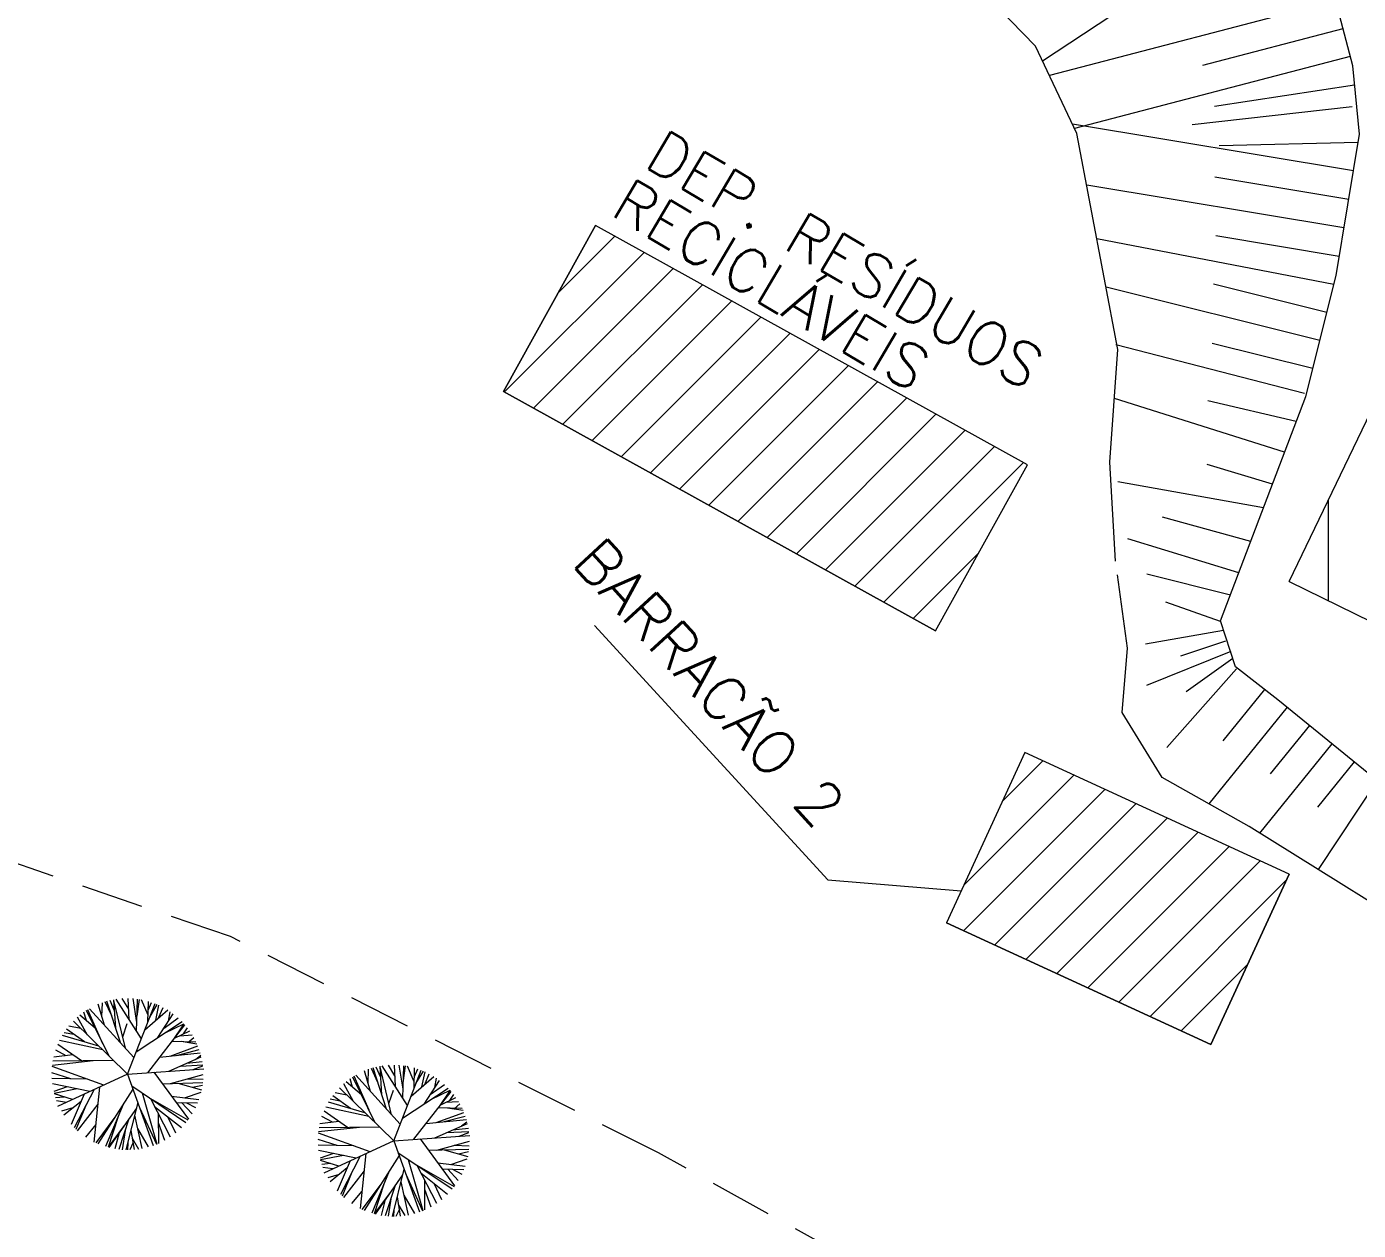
# Model space of a CAD drawing. Header units: millimetres. Extents: x 997 to 4249, y 599 to 1440.
# Drawn here: x 1135.4 to 1203.1, y 1012.5 to 1073.7 of the extents above; entities that cross this region are included whole.
import ezdxf

# ---------------------------------------------------------------- set-up
doc = ezdxf.new("R2010")
doc.units = ezdxf.units.MM
doc.linetypes.add('DASHED', pattern=[19.05, 12.7, -6.35])
for name, color, linetype in [('BT', 5, 'Continuous'), ('cercas existentes', 18, 'Continuous'), ('taludes', 9, 'Continuous')]:
    doc.layers.add(name, color=color, linetype=linetype)
doc.styles.add('1mm', font='romans.shx', dxfattribs={"height": 2})
pattern_1 = [(45, (-2604.8399, -1342.633), (-1.1524662, 1.1524662), [])]

# ---------------------------------------------------------------- blocks, each defined once
blk = doc.blocks.new('ATERRAMENTO')
at = {"layer": 'BT'}
for p, q in [((-4.31, -2.036), (-4.309, 2.037)), ((-5.562, -1.392), (-5.561, 1.297)), ((-6.573, -0.839), (-6.573, 0.713)), ((0, 0), (-4.31, 0))]:
    blk.add_line(p, q, dxfattribs=at)
blk = doc.blocks.new('gtfoods1')
at = {"layer": 'taludes', "lineweight": 5}
h = blk.add_hatch(dxfattribs=at)
h.set_pattern_fill('STARS', color=256, scale=0.3, angle=-47.433, style=0)
h.set_pattern_definition([(312.567, (-19432.3715, -3648.1565), (1.7820583, 1.63679334), [1.397, -1.397]), (12.567, (-19432.3715, -3648.1565), (-0.52647546, 2.36170443), [1.397, -1.397]), (72.567, (-19431.008, -3647.8525), (-2.30853376, 0.7249111), [1.397, -1.397])])
h.paths.add_polyline_path([(-643.698, 387.716), (-630.855, 406.795), (-629.13, 414.569), (-629.849, 419.053), (-631.875, 421.984), (-636.933, 424.856), (-656.762, 432.94), (-701.736, 454.484), (-707.623, 458.992), (-708.561, 460.374), (-756.496, 444.337)])
edge = h.paths.add_edge_path(flags=24)
edge.add_line((-683.26, 422.606), (-692.96, 433.167))
edge.add_line((-683.26, 422.606), (-680.222, 425.396))
edge.add_line((-680.222, 425.396), (-689.922, 435.957))
edge.add_line((-689.922, 435.957), (-692.96, 433.167))
h = blk.add_hatch(dxfattribs=at)
h.set_pattern_fill('ANSI31', color=256, scale=0.75, angle=45, style=0)
h.set_pattern_definition([(90, (-527604.815, -10865515.9044), (-3.4925, 7e-16), [])])
h.paths.add_polyline_path([(-664.6, 355.08), (-651.638, 382.029), (-711.902, 411.504), (-724.864, 384.556)])
h.paths.add_polyline_path([(-722.046, 385.105), (-688.073, 367.7), (-686.192, 371.371), (-720.165, 388.776)], flags=24)
h = blk.add_hatch(dxfattribs=at)
h.set_pattern_fill('ANSI31', color=256, scale=0.35, style=0)
h.set_pattern_definition(pattern_1)
h.paths.add_polyline_path([(-760.105, 402.651), (-764.78, 394.214), (-742.833, 382.052), (-738.158, 390.489)])
h = blk.add_hatch(dxfattribs=at)
h.set_pattern_fill('ANSI31', color=256, scale=0.35, style=0)
h.set_pattern_definition(pattern_1)
h.paths.add_polyline_path([(-724.853, 369.68), (-738.289, 375.857), (-742.267, 367.204), (-728.831, 361.027)])
for p, q in [((-724.433, 419.538, 12.071), (-737.389, 411, 12.071)), ((-722.494, 414.065, 12.071), (-737.04, 410.267, 12.071)), ((-722.123, 412.646, 12.071), (-729.261, 410.782, 12.071)), ((-724.864, 384.556, 12.071), (-711.902, 411.504, 12.071)), ((-721.753, 411.227, 12.071), (-735.759, 407.57, 12.071)), ((-721.532, 409.781, 12.071), (-728.654, 408.694, 12.071)), ((-721.591, 405.419, 12.071), (-735.865, 407.792, 12.071)), ((-721.35, 406.866, 12.071), (-728.419, 406.693, 12.071)), ((-722.072, 402.525, 12.071), (-735.144, 404.699, 12.071)), ((-721.831, 403.972, 12.071), (-728.633, 405.103, 12.071)), ((-722.592, 399.64, 12.071), (-734.628, 401.975, 12.071)), ((-722.312, 401.079, 12.071), (-728.583, 402.121, 12.071)), ((-723.305, 396.795, 12.071), (-734.163, 399.516, 12.071)), ((-722.948, 398.217, 12.071), (-728.706, 399.66, 12.071)), ((-723.661, 395.372, 12.071), (-728.762, 396.65, 12.071)), ((-724.864, 384.556, 12.071), (-664.6, 355.08, 12.071)), ((-728.35, 382.514, -152.544), (-731.119, 383.501, -152.544)), ((-727.828, 380.991, -152.544), (-732.103, 379.278, -152.544)), ((-726.109, 379.074, 12.071), (-728.221, 376.465, 12.071)), ((-724.96, 378.162, 12.071), (-728.932, 373.256, 12.071)), ((-723.823, 377.236, 12.071), (-725.816, 374.775, 12.071)), ((-722.685, 376.31, 12.071), (-726.362, 371.769, 12.071)), ((-721.548, 375.384, 12.071), (-723.41, 373.084, 12.071)), ((-720.385, 374.438, 12.071), (-723.382, 369.915, 12.071))]:
    blk.add_line(p, q, dxfattribs=at)
at = {"layer": 'taludes', "lineweight": 5, "extrusion": (-0.01642, -0.01246, 0.999788)}
for p, q in [((-784.822, 360.437, 12.071), (-785.961, 362.756, 12.081)), ((-785.132, 361.068, 12.074), (-785.897, 362.796, 12.083)), ((-783.553, 360.359, 12.091), (-785.813, 362.846, 12.085)), ((-785.058, 362.015, 12.087), (-785.365, 363.069, 12.095)), ((-785.183, 362.446, 12.09), (-785.154, 363.15, 12.099)), ((-784.687, 362.479, 12.099), (-785.011, 363.196, 12.102)), ((-784.246, 361.122, 12.089), (-784.928, 363.221, 12.104)), ((-784.537, 362.731, 12.104), (-784.771, 363.262, 12.107)), ((-784.483, 361.85, 12.094), (-784.572, 363.304, 12.111)), ((-783.989, 360.839, 12.09), (-784.57, 363.268, 12.11)), ((-783.179, 361.319, 12.109), (-784.462, 363.322, 12.113)), ((-783.822, 362.826, 12.117), (-784.151, 363.357, 12.118)), ((-783.881, 359.519, 12.075), (-782.48, 363.11, 12.143)), ((-783.798, 362.286, 12.111), (-783.846, 363.366, 12.124)), ((-783.404, 362.14, 12.116), (-783.603, 363.356, 12.127)), ((-783.418, 361.691, 12.11), (-783.367, 363.332, 12.131)), ((-783.394, 362.469, 12.12), (-783.276, 363.318, 12.132)), ((-782.838, 362.52, 12.13), (-783.178, 363.301, 12.134)), ((-783, 361.777, 12.118), (-781.84, 362.78, 12.149)), ((-782.845, 362.174, 12.125), (-782.824, 363.218, 12.138)), ((-782.833, 362.778, 12.133), (-782.656, 363.166, 12.141)), ((-782.749, 362.422, 12.13), (-782.372, 363.058, 12.144)), ((-782.446, 362.256, 12.133), (-782.285, 363.019, 12.145)), ((-782.308, 362.376, 12.136), (-782.074, 362.915, 12.147)), ((-783.881, 359.519, 12.075), (-786.634, 362.206, 12.063)), ((-785.92, 361.509, 12.066), (-786.415, 362.414, 12.069)), ((-785.521, 361.861, 12.077), (-786.297, 362.513, 12.073)), ((-785.971, 362.239, 12.075), (-786.1, 362.662, 12.078)), ((-784.127, 361.414, 12.095), (-783.896, 362.092, 12.107)), ((-783.435, 360.661, 12.097), (-781.113, 362.19, 12.154)), ((-782.853, 359.592, 12.093), (-780.966, 362.029, 12.154)), ((-782.337, 361.384, 12.124), (-781.559, 362.586, 12.151)), ((-782.028, 361.861, 12.135), (-781.307, 362.378, 12.153)), ((-781.969, 361.626, 12.133), (-781.012, 362.082, 12.154)), ((-781.796, 362.22, 12.143), (-781.708, 362.693, 12.15)), ((-781.012, 362.082, 12.154), (-781.607, 361.201, 12.133)), ((-785.342, 360.945, 12.069), (-787.192, 361.478, 12.045)), ((-786.61, 361.539, 12.055), (-787.102, 361.623, 12.048)), ((-786.069, 361.154, 12.059), (-786.979, 361.8, 12.053)), ((-786.259, 361.84, 12.065), (-786.86, 361.954, 12.056)), ((-781.496, 361.345, 12.137), (-780.723, 361.715, 12.154)), ((-781.226, 361.474, 12.143), (-780.592, 361.513, 12.154)), ((-781.034, 361.566, 12.147), (-780.832, 361.865, 12.154)), ((-780.815, 361.136, 12.146), (-780.52, 361.39, 12.154)), ((-786.994, 360.455, 12.036), (-787.527, 360.746, 12.03)), ((-786.225, 360.193, 12.045), (-787.423, 361.022, 12.036)), ((-785.143, 360.75, 12.07), (-787.33, 361.223, 12.04)), ((-781.722, 360.442, 12.122), (-780.313, 360.957, 12.152)), ((-781.607, 361.201, 12.133), (-780.405, 361.166, 12.153)), ((-781.387, 360.475, 12.128), (-780.244, 360.773, 12.15)), ((-781.152, 361.188, 12.141), (-780.36, 361.067, 12.152)), ((-785.619, 360.199, 12.055), (-787.702, 359.965, 12.018)), ((-784.589, 360.21, 12.072), (-787.671, 360.178, 12.021)), ((-786.664, 360.496, 12.041), (-787.631, 360.377, 12.024)), ((-782.235, 360.39, 12.113), (-780.188, 360.596, 12.149)), ((-781.789, 359.667, 12.111), (-780.136, 360.401, 12.147)), ((-781.191, 359.932, 12.124), (-780.063, 359.995, 12.144)), ((-780.87, 360.075, 12.131), (-780.087, 360.156, 12.145)), ((-780.43, 360.27, 12.141), (-780.158, 360.487, 12.148)), ((-786.761, 359.279, 12.025), (-787.727, 359.589, 12.013)), ((-785.084, 358.964, 12.048), (-787.709, 359.904, 12.017)), ((-783.881, 359.519, 12.075), (-787.435, 357.879, 11.996)), ((-783.881, 359.519, 12.075), (-780.006, 359.794, 12.142)), ((-783.881, 359.519, 12.075), (-782.575, 355.9, 12.051)), ((-782.538, 359.614, 12.098), (-780.787, 357.232, 12.097)), ((-781.69, 359.046, 12.105), (-780.034, 359.503, 12.138)), ((-780.551, 359.755, 12.133), (-780.056, 359.934, 12.143)), ((-771.296, 357.053, 12.071), (-772.435, 359.373, 12.081)), ((-771.607, 357.685, 12.074), (-772.372, 359.412, 12.083)), ((-770.028, 356.975, 12.091), (-772.288, 359.463, 12.085)), ((-771.533, 358.631, 12.087), (-771.84, 359.685, 12.095)), ((-771.658, 359.062, 12.09), (-771.629, 359.766, 12.099)), ((-771.162, 359.096, 12.099), (-771.486, 359.813, 12.102)), ((-770.721, 357.738, 12.089), (-771.403, 359.838, 12.104)), ((-771.012, 359.347, 12.104), (-771.245, 359.879, 12.107)), ((-770.958, 358.466, 12.094), (-771.047, 359.92, 12.111)), ((-770.464, 357.455, 12.09), (-771.045, 359.885, 12.11)), ((-769.654, 357.935, 12.109), (-770.937, 359.939, 12.113)), ((-770.297, 359.442, 12.117), (-770.626, 359.973, 12.118)), ((-770.356, 356.135, 12.075), (-768.955, 359.726, 12.143)), ((-770.273, 358.902, 12.111), (-770.321, 359.982, 12.124)), ((-769.879, 358.756, 12.116), (-770.078, 359.973, 12.127)), ((-769.893, 358.308, 12.11), (-769.842, 359.948, 12.131)), ((-769.869, 359.085, 12.12), (-769.751, 359.935, 12.132)), ((-769.313, 359.136, 12.13), (-769.653, 359.918, 12.134)), ((-769.475, 358.394, 12.118), (-768.315, 359.396, 12.149)), ((-769.32, 358.791, 12.125), (-769.299, 359.834, 12.138)), ((-769.308, 359.395, 12.133), (-769.131, 359.782, 12.141)), ((-769.224, 359.039, 12.13), (-768.847, 359.674, 12.144)), ((-768.921, 358.872, 12.133), (-768.76, 359.636, 12.145)), ((-768.783, 358.992, 12.136), (-768.549, 359.532, 12.147)), ((-785.913, 359.26, 12.038), (-787.722, 359.301, 12.009)), ((-785.79, 358.638, 12.033), (-787.696, 359.027, 12.006)), ((-786.949, 358.874, 12.017), (-787.624, 358.63, 12.002)), ((-786.436, 358.77, 12.024), (-787.602, 358.542, 12.002)), ((-785.584, 358.733, 12.037), (-786.59, 356.788, 11.996)), ((-785.298, 358.865, 12.044), (-785.588, 356.071, 12.004)), ((-783.609, 358.765, 12.07), (-785.39, 355.98, 12.006)), ((-783.666, 358.922, 12.071), (-780.914, 357.069, 12.093)), ((-782.111, 359.033, 12.098), (-780.057, 359.096, 12.133)), ((-781.318, 359.057, 12.111), (-780.118, 358.719, 12.127)), ((-780.816, 359.287, 12.122), (-780.043, 359.26, 12.135)), ((-780.585, 358.851, 12.121), (-780.074, 358.964, 12.131)), ((-770.356, 356.135, 12.075), (-773.109, 358.823, 12.063)), ((-772.395, 358.125, 12.066), (-772.89, 359.03, 12.069)), ((-771.996, 358.477, 12.077), (-772.772, 359.13, 12.073)), ((-772.446, 358.856, 12.075), (-772.575, 359.279, 12.078)), ((-770.602, 358.03, 12.095), (-770.371, 358.709, 12.107)), ((-769.91, 357.278, 12.097), (-767.588, 358.806, 12.154)), ((-769.328, 356.208, 12.093), (-767.441, 358.646, 12.154)), ((-768.812, 358.001, 12.124), (-768.034, 359.202, 12.151)), ((-768.503, 358.478, 12.135), (-767.782, 358.994, 12.153)), ((-768.444, 358.243, 12.133), (-767.487, 358.698, 12.154)), ((-768.271, 358.837, 12.143), (-768.183, 359.31, 12.15)), ((-767.487, 358.698, 12.154), (-768.082, 357.817, 12.133)), ((-786.678, 358.228, 12.013), (-787.594, 358.513, 12.001)), ((-787.097, 358.358, 12.008), (-787.533, 358.309, 12)), ((-786.983, 358.087, 12.006), (-787.482, 358.166, 11.999)), ((-786.242, 358.137, 12.019), (-787.111, 357.43, 11.996)), ((-786.086, 358.501, 12.026), (-786.749, 356.955, 11.996)), ((-785.389, 357.988, 12.031), (-786.433, 356.64, 11.997)), ((-784.111, 357.979, 12.052), (-785, 355.838, 12.011)), ((-783.359, 358.071, 12.066), (-783.963, 355.672, 12.026)), ((-783.143, 358.57, 12.075), (-782.394, 355.97, 12.055)), ((-782.707, 358.277, 12.079), (-780.81, 357.201, 12.097)), ((-782.707, 358.277, 12.079), (-781.713, 356.34, 12.071)), ((-781.642, 358.394, 12.098), (-780.255, 358.233, 12.119)), ((-781.413, 358.084, 12.098), (-780.323, 358.055, 12.115)), ((-781.137, 358.076, 12.102), (-780.603, 357.505, 12.104)), ((-780.981, 358.318, 12.108), (-780.144, 358.602, 12.125)), ((-780.891, 358.07, 12.106), (-780.426, 357.825, 12.111)), ((-771.817, 357.561, 12.069), (-773.667, 358.094, 12.045)), ((-773.085, 358.155, 12.055), (-773.577, 358.24, 12.048)), ((-772.544, 357.771, 12.059), (-773.454, 358.417, 12.053)), ((-772.734, 358.456, 12.065), (-773.334, 358.571, 12.056)), ((-767.97, 357.962, 12.137), (-767.197, 358.331, 12.154)), ((-767.701, 358.091, 12.143), (-767.067, 358.13, 12.154)), ((-767.509, 358.182, 12.147), (-767.307, 358.482, 12.154)), ((-767.29, 357.753, 12.146), (-766.995, 358.006, 12.154)), ((-786.656, 357.8, 12.008), (-787.233, 357.632, 11.996)), ((-786.001, 357.927, 12.02), (-786.504, 356.705, 11.997)), ((-784.523, 357.335, 12.037), (-785.493, 356.026, 12.005)), ((-784.365, 357.368, 12.04), (-784.872, 355.81, 12.013)), ((-783.428, 357.793, 12.061), (-784.83, 355.791, 12.013)), ((-783.519, 357.435, 12.055), (-783.15, 355.741, 12.04)), ((-783.27, 357.825, 12.064), (-782.414, 355.962, 12.055)), ((-782.505, 357.883, 12.077), (-781.147, 356.811, 12.086)), ((-782.319, 357.52, 12.076), (-782.315, 356.004, 12.057)), ((-781.844, 357.361, 12.082), (-781.451, 356.536, 12.078)), ((-773.469, 357.072, 12.036), (-774.002, 357.363, 12.03)), ((-772.7, 356.81, 12.045), (-773.897, 357.639, 12.036)), ((-771.617, 357.367, 12.07), (-773.805, 357.84, 12.04)), ((-768.197, 357.058, 12.122), (-766.788, 357.573, 12.152)), ((-768.082, 357.817, 12.133), (-766.88, 357.783, 12.153)), ((-767.862, 357.092, 12.128), (-766.719, 357.389, 12.15)), ((-767.627, 357.804, 12.141), (-766.835, 357.684, 12.152)), ((-785.496, 356.958, 12.017), (-786.021, 356.322, 12)), ((-784.045, 356.913, 12.04), (-784.872, 355.81, 12.013)), ((-783.811, 357.247, 12.048), (-784.319, 355.697, 12.02)), ((-784.003, 356.661, 12.037), (-784.156, 355.681, 12.023)), ((-783.713, 356.663, 12.042), (-783.548, 355.686, 12.033)), ((-783.37, 356.753, 12.049), (-782.826, 355.819, 12.046)), ((-782.318, 357.057, 12.07), (-781.998, 356.164, 12.064)), ((-772.094, 356.816, 12.055), (-774.177, 356.581, 12.018)), ((-771.064, 356.826, 12.072), (-774.146, 356.795, 12.021)), ((-773.138, 357.113, 12.041), (-774.106, 356.993, 12.024)), ((-768.71, 357.007, 12.113), (-766.663, 357.212, 12.149)), ((-768.264, 356.284, 12.111), (-766.611, 357.017, 12.147)), ((-767.666, 356.549, 12.124), (-766.538, 356.611, 12.144)), ((-767.345, 356.692, 12.131), (-766.562, 356.772, 12.145)), ((-766.905, 356.887, 12.141), (-766.633, 357.103, 12.148)), ((-784.309, 356.536, 12.031), (-784.521, 355.725, 12.017)), ((-783.872, 356.032, 12.032), (-783.885, 355.671, 12.027)), ((-783.604, 356.015, 12.036), (-783.765, 355.673, 12.029)), ((-783.648, 356.275, 12.038), (-783.316, 355.713, 12.037)), ((-773.236, 355.896, 12.025), (-774.202, 356.205, 12.013)), ((-771.559, 355.58, 12.048), (-774.184, 356.52, 12.017)), ((-770.356, 356.135, 12.075), (-773.91, 354.495, 11.996)), ((-770.356, 356.135, 12.075), (-766.481, 356.41, 12.142)), ((-770.356, 356.135, 12.075), (-769.05, 352.516, 12.051)), ((-769.013, 356.231, 12.098), (-767.262, 353.848, 12.097)), ((-768.165, 355.663, 12.105), (-766.509, 356.12, 12.138)), ((-767.026, 356.372, 12.133), (-766.531, 356.551, 12.143)), ((-772.388, 355.877, 12.038), (-774.197, 355.918, 12.009)), ((-772.265, 355.254, 12.033), (-774.171, 355.644, 12.006)), ((-773.424, 355.491, 12.017), (-774.099, 355.247, 12.002)), ((-772.911, 355.386, 12.024), (-774.077, 355.158, 12.002)), ((-772.059, 355.35, 12.037), (-773.065, 353.404, 11.996)), ((-771.773, 355.481, 12.044), (-772.063, 352.688, 12.004)), ((-770.084, 355.381, 12.07), (-771.865, 352.596, 12.006)), ((-770.141, 355.539, 12.071), (-767.389, 353.686, 12.093)), ((-768.586, 355.65, 12.098), (-766.532, 355.713, 12.133)), ((-767.793, 355.674, 12.111), (-766.593, 355.335, 12.127)), ((-767.291, 355.904, 12.122), (-766.517, 355.876, 12.135)), ((-767.06, 355.467, 12.121), (-766.549, 355.581, 12.131)), ((-773.153, 354.845, 12.013), (-774.069, 355.129, 12.001)), ((-773.572, 354.975, 12.008), (-774.008, 354.926, 12)), ((-773.458, 354.704, 12.006), (-773.957, 354.782, 11.999)), ((-772.717, 354.753, 12.019), (-773.586, 354.047, 11.996)), ((-772.561, 355.118, 12.026), (-773.224, 353.572, 11.996)), ((-771.864, 354.604, 12.031), (-772.908, 353.257, 11.997)), ((-770.586, 354.596, 12.052), (-771.475, 352.455, 12.011)), ((-769.834, 354.687, 12.066), (-770.438, 352.289, 12.026)), ((-769.618, 355.187, 12.075), (-768.869, 352.587, 12.055)), ((-769.182, 354.893, 12.079), (-767.285, 353.818, 12.097)), ((-769.182, 354.893, 12.079), (-768.188, 352.957, 12.071)), ((-768.116, 355.011, 12.098), (-766.73, 354.85, 12.119)), ((-767.888, 354.7, 12.098), (-766.798, 354.671, 12.115)), ((-767.612, 354.693, 12.102), (-767.078, 354.121, 12.104)), ((-767.456, 354.934, 12.108), (-766.619, 355.219, 12.125)), ((-767.366, 354.686, 12.106), (-766.901, 354.442, 12.111)), ((-773.131, 354.417, 12.008), (-773.708, 354.248, 11.996)), ((-772.476, 354.543, 12.02), (-772.979, 353.322, 11.997)), ((-770.998, 353.951, 12.037), (-771.968, 352.642, 12.005)), ((-770.84, 353.985, 12.04), (-771.347, 352.426, 12.013)), ((-769.903, 354.41, 12.061), (-771.305, 352.407, 12.013)), ((-769.994, 354.051, 12.055), (-769.625, 352.358, 12.04)), ((-769.745, 354.442, 12.064), (-768.889, 352.578, 12.055)), ((-768.98, 354.499, 12.077), (-767.622, 353.428, 12.086)), ((-768.794, 354.137, 12.076), (-768.79, 352.621, 12.057)), ((-768.319, 353.978, 12.082), (-767.926, 353.152, 12.078)), ((-771.971, 353.575, 12.017), (-772.496, 352.939, 12)), ((-770.52, 353.529, 12.04), (-771.347, 352.426, 12.013)), ((-770.286, 353.864, 12.048), (-770.794, 352.313, 12.02)), ((-770.478, 353.278, 12.037), (-770.631, 352.298, 12.023)), ((-770.188, 353.28, 12.042), (-770.023, 352.302, 12.033)), ((-769.845, 353.369, 12.049), (-769.301, 352.435, 12.046)), ((-768.793, 353.673, 12.07), (-768.473, 352.78, 12.064)), ((-770.784, 353.152, 12.031), (-770.996, 352.342, 12.017)), ((-770.347, 352.649, 12.032), (-770.36, 352.288, 12.027)), ((-770.079, 352.632, 12.036), (-770.24, 352.29, 12.029)), ((-770.123, 352.891, 12.038), (-769.791, 352.33, 12.037))]:
    blk.add_line(p, q, dxfattribs=at)
at = {"layer": 'taludes', "linetype": 'DASHED', "lineweight": 5, "ltscale": 0.25}
blk.add_lwpolyline([(-720.63, 334.258), (-723.475, 335.985), (-743, 347.805), (-756.907, 355.518), (-778.648, 366.507), (-792.082, 371.1), (-794.333, 379.332), (-796.747, 394.75), (-806.358, 408.575), (-813.601, 415.124), (-823.656, 423.068), (-836.173, 430.606), (-849.39, 433.157)], dxfattribs=at)
at = {"layer": 'taludes', "lineweight": 5}
for points, elevation in [([(-724.018, 393.949), (-722.473, 400.112), (-721.281, 407.28), (-721.629, 410.755), (-723.588, 418.255), (-728.885, 426.294), (-731.964, 430.678), (-733.878, 432.983)], -9.614), ([(-733.681, 385.58), (-733.976, 390.627), (-733.563, 396.351), (-735.64, 407.318), (-737.749, 411.759), (-742.15, 416.299), (-747.316, 419.904), (-749.699, 420.781)], -14.986), ([(-721.651, 408.676), (-729.784, 407.755)], 12.071), ([(-764.78, 394.214), (-760.105, 402.651)], -17.457), ([(-738.158, 390.489), (-760.105, 402.651)], -17.457), ([(-724.072, 394.109), (-733.665, 396.585)], 12.071), ([(-742.833, 382.052), (-764.78, 394.214)], -17.457), ([(-725.087, 391.13), (-733.736, 393.85)], 12.071), ([(-724.494, 392.694), (-728.982, 393.736)], 12.071), ([(-742.833, 382.052), (-738.158, 390.489)], -17.457), ([(-725.707, 389.498), (-729.028, 390.505)], 12.071), ([(-726.163, 388.294), (-733.555, 389.622)], 12.071), ([(-726.811, 386.587), (-731.296, 387.819)], 12.071), ([(-727.417, 384.989), (-733.048, 386.727)], 12.071), ([(-716.238, 365.47), (-726.895, 372.1), (-731.302, 374.6), (-733.339, 377.893), (-733.072, 381.163), (-733.587, 384.897)], -14.986), ([(-727.846, 383.857), (-732.091, 384.935)], 12.071), ([(-760.155, 382.313), (-748.29, 369.396), (-741.515, 368.839)], 12.071), ([(-728.202, 382.059), (-732.154, 381.366)], 12.071), ([(-728.086, 381.526), (-730.371, 380.761)], 12.071), ([(-727.715, 380.642), (-730.086, 378.941)], 12.071), ([(-727.533, 380.111), (-731.067, 376.118)], 12.071), ([(-738.289, 375.857), (-742.267, 367.204)], -16.012), ([(-724.853, 369.68), (-738.289, 375.857)], -16.012), ([(-724.853, 369.68), (-728.831, 361.027)], -16.012), ([(-728.831, 361.027), (-742.267, 367.204)], -16.012)]:
    blk.add_lwpolyline(points, dxfattribs=dict(at, elevation=elevation))
for points in [[(-760.105, 402.651), (-764.78, 394.214), (-742.833, 382.052), (-738.158, 390.489)], [(-724.853, 369.68), (-738.289, 375.857), (-742.267, 367.204), (-728.831, 361.027)]]:
    blk.add_lwpolyline(points, close=True, dxfattribs=at)
at = {"layer": 'taludes', "lineweight": 5, "elevation": -9.614}
blk.add_lwpolyline([(-519.373, 332.467), (-519.846, 331.913), (-527.668, 321.47), (-552.462, 292.707, -0.248481), (-564.466, 290.659), (-564.466, 290.659), (-564.466, 290.659), (-621.553, 325.457), (-645.908, 339.746), (-652.928, 343.774), (-657.638, 347.91), (-662.346, 351.469), (-665.627, 353.902), (-672.228, 355.758), (-677.573, 356.853), (-689.095, 358.947), (-694.328, 361.242), (-702.226, 364.541), (-709.657, 368.878), (-719.805, 373.966), (-725.428, 378.543), (-727.578, 380.221), (-728.338, 382.56), (-724.018, 393.949)], format="xyb", dxfattribs=at)
at = {"layer": 'taludes', "lineweight": 5, "style": '1mm'}
for s, height, rotation, p in [('DEP. RESÍDUOS ', 2.19707, 329.5087, (-757.712, 405.697)), ('RECICLÁVEIS', 2.19707, 329.5087, (-759.432, 403.229)), ('BARRACÃO 2', 2.1971, 312.567, (-761.362, 385.474))]:
    blk.add_text(s, height=height, rotation=rotation, dxfattribs=at).set_placement(p)

msp = doc.modelspace()

# ---------------------------------------------------------------- block references
at = {"layer": 'BT', "lineweight": 5, "xscale": 1.466666666666667, "yscale": 1.466666666666667, "zscale": 1.466666666666667, "rotation": 123.4901970416783}
msp.add_blockref('ATERRAMENTO', (1204.338, 1078.798, 12.071), dxfattribs=at)
at = {"layer": 'cercas existentes', "color": 1}
msp.add_blockref('gtfoods1', (1924.454, 660.921), dxfattribs=at)

doc.saveas('drawing.dxf')
